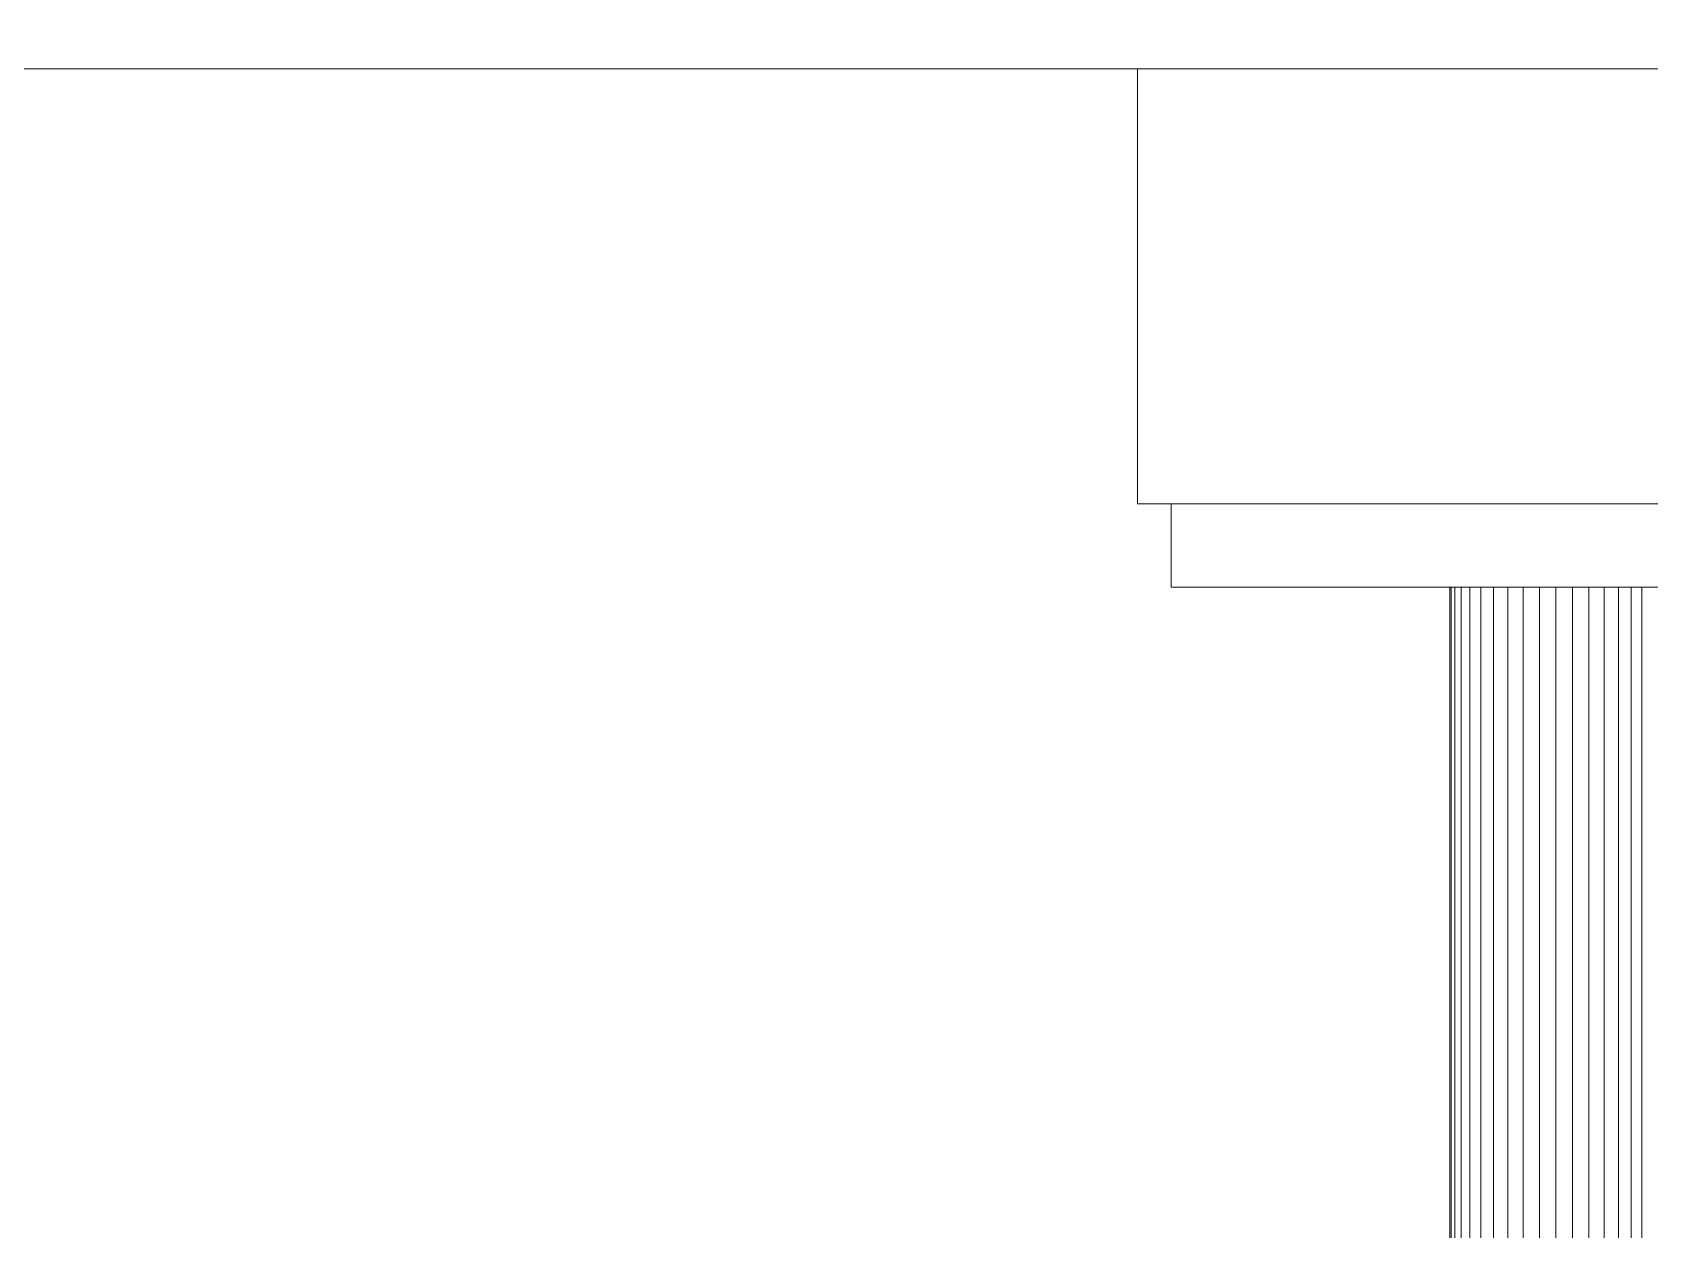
# Model space of a CAD drawing. Header units: centimetres. Extents: x -13467 to 3766, y -437 to 1921.
# Drawn here: x -7912.86 to -7903.19, y 101.19 to 108.35 of the extents above; entities that cross this region are included whole.
import ezdxf

# ---------------------------------------------------------------- set-up
doc = ezdxf.new("R2010")
doc.units = ezdxf.units.CM
doc.layers.add('G-IMPT', color=7, linetype='Continuous', lineweight=9)
doc.layers.add('M-EQPM', color=7, linetype='Continuous', lineweight=9)

# ---------------------------------------------------------------- blocks, each defined once
blk = doc.blocks.new('EQ-02-004 - EQ-02-004_dwg_Agrupar_892-1526218-Sección 1-1')
at = {"layer": 'G-IMPT'}
for p, q in [((-8388.0944, 108.1294), (-7432.1195, 108.1294)), ((-7432.1194, 108.1294), (-8388.0944, 108.1294))]:
    blk.add_line(p, q, dxfattribs=at)
at = {"layer": 'G-IMPT', "flags": 128}
blk.add_lwpolyline([(-8388.0944, 108.1294), (-7432.1194, 108.1294), (-7432.1194, 102.6294), (-7427.1194, 102.6294), (-7427.1194, 171.6294), (-7426.6194, 171.6294), (-7426.6194, 181.1804), (-7432.1194, 181.1804)], dxfattribs=at)
blk = doc.blocks.new('EQ-02-004 - EQ-02-004_dwg_Agrupar_772-V44-Sección 1-1')
at = {"layer": 'M-EQPM', "color": 136, "true_color": 0x007f7f}
for p, q in [((-7906.2544, 105.5294), (-7906.2544, 108.1294)), ((-7906.2544, 108.1294), (-7906.2544, 105.5294)), ((-7906.2544, 105.5294), (-7901.2544, 105.5294)), ((-7906.2544, 105.5294), (-7901.2544, 105.5294)), ((-7906.0544, 105.5294), (-7906.0544, 105.0294)), ((-7906.0544, 105.5294), (-7906.0544, 105.0294)), ((-7901.4544, 105.0294), (-7906.0544, 105.0294)), ((-7901.4544, 105.0294), (-7906.0544, 105.0294)), ((-7904.3894, 105.0294), (-7904.3894, 95.2294)), ((-7904.3894, 95.2294), (-7904.3894, 105.0294)), ((-7904.3894, 95.2294), (-7904.3894, 105.0294)), ((-7904.3816, 105.0294), (-7904.3816, 95.2294)), ((-7904.3583, 105.0294), (-7904.3583, 95.2294)), ((-7904.3583, 105.0294), (-7904.3583, 95.2294)), ((-7904.3583, 105.0294), (-7904.3583, 95.2294)), ((-7904.3202, 105.0294), (-7904.3202, 95.2294)), ((-7904.3202, 95.2294), (-7904.3202, 105.0294)), ((-7904.3202, 95.2294), (-7904.3202, 105.0294)), ((-7904.2681, 105.0294), (-7904.2681, 95.2294)), ((-7904.2034, 105.0294), (-7904.2034, 95.0294)), ((-7904.1276, 105.0294), (-7904.1276, 95.0294)), ((-7904.0427, 105.0294), (-7904.0427, 95.0294)), ((-7903.9506, 105.0294), (-7903.9506, 95.0294)), ((-7903.9506, 105.0294), (-7903.9506, 95.0294)), ((-7903.9506, 105.0294), (-7903.9506, 95.0294)), ((-7903.8537, 105.0294), (-7903.8537, 95.0294)), ((-7903.8537, 95.0294), (-7903.8537, 105.0294)), ((-7903.8537, 95.0294), (-7903.8537, 105.0294)), ((-7903.7544, 105.0294), (-7903.7544, 95.0294)), ((-7903.7544, 105.0294), (-7903.7544, 95.0294)), ((-7903.7544, 105.0294), (-7903.7544, 95.0294)), ((-7903.6551, 105.0294), (-7903.6551, 95.0294)), ((-7903.6551, 95.0294), (-7903.6551, 105.0294)), ((-7903.6551, 105.0294), (-7903.6551, 95.0294)), ((-7903.5582, 105.0294), (-7903.5582, 95.0294)), ((-7903.5582, 95.0294), (-7903.5582, 105.0294)), ((-7903.5582, 95.0294), (-7903.5582, 105.0294)), ((-7903.4661, 105.0294), (-7903.4661, 95.0294)), ((-7903.4661, 105.0294), (-7903.4661, 95.0294)), ((-7903.4661, 105.0294), (-7903.4661, 95.0294)), ((-7903.3812, 105.0294), (-7903.3812, 95.0294)), ((-7903.3054, 105.0294), (-7903.3054, 95.0294)), ((-7903.3054, 95.0294), (-7903.3054, 105.0294)), ((-7903.3054, 95.0294), (-7903.3054, 105.0294)), ((-7903.2407, 105.0294), (-7903.2407, 95.0294))]:
    blk.add_line(p, q, dxfattribs=at)
at = {"layer": 'M-EQPM', "color": 136, "true_color": 0x007f7f, "flags": 128}
for points in [[(-7906.2544, 108.1294), (-7906.2544, 105.5294), (-7901.2544, 105.5294)], [(-7901.4544, 105.0294), (-7906.0544, 105.0294), (-7906.0544, 105.5294)]]:
    blk.add_lwpolyline(points, dxfattribs=at)
for points in [[(-7904.3816, 95.2294), (-7904.3816, 105.0294)], [(-7904.2681, 95.2294), (-7904.2681, 105.0294)], [(-7904.2034, 95.0294), (-7904.2034, 105.0294)], [(-7904.1276, 95.0294), (-7904.1276, 105.0294)], [(-7904.0427, 95.0294), (-7904.0427, 105.0294)], [(-7903.3812, 95.0294), (-7903.3812, 105.0294)], [(-7903.2407, 95.0294), (-7903.2407, 105.0294)]]:
    blk.add_lwpolyline(points, close=True, dxfattribs=at)
blk = doc.blocks.new('EQ-02-004 - EQ-02-004_dwg-1526208-Sección 1-1')
for name in ['EQ-02-004 - EQ-02-004_dwg_Agrupar_772-V44-Sección 1-1', 'EQ-02-004 - EQ-02-004_dwg_Agrupar_892-1526218-Sección 1-1']:
    blk.add_blockref(name, (0, 0))
blk = doc.blocks.new('EQ-02-004 - EQ-02-004-1526283-Sección 1-1')
blk.add_blockref('EQ-02-004 - EQ-02-004_dwg-1526208-Sección 1-1', (0, 0))
blk = doc.blocks.new('PQ_RVR_MEP-01_ZZ_ZZ_MO_T_A_rvt-1-Sección 1-1')
at = {"layer": 'M-EQPM', "lineweight": 9}
blk.add_blockref('EQ-02-004 - EQ-02-004-1526283-Sección 1-1', (0, 0), dxfattribs=at)

msp = doc.modelspace()

# ---------------------------------------------------------------- block references
at = {"lineweight": 5}
msp.add_blockref('PQ_RVR_MEP-01_ZZ_ZZ_MO_T_A_rvt-1-Sección 1-1', (0, 0), dxfattribs=at)

doc.saveas('drawing.dxf')
